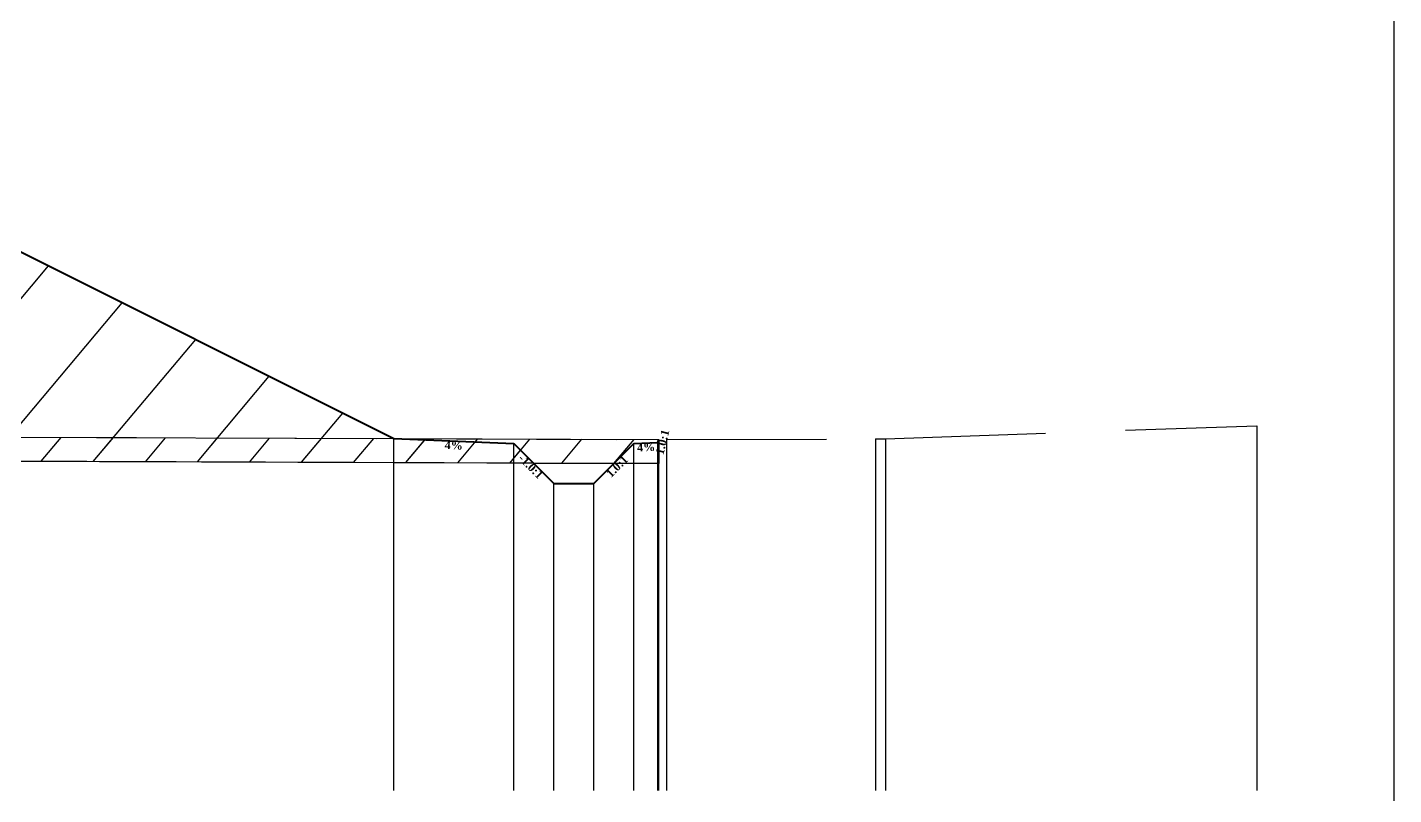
# Model space of a CAD drawing. Header units: millimetres. Extents: x 2762 to 3076, y 916 to 3305.
# Drawn here: x 2908.02 to 2925.09, y 1108.73 to 1118.32 of the extents above; entities that cross this region are included whole.
import ezdxf

# ---------------------------------------------------------------- set-up
doc = ezdxf.new("R2010")
doc.units = ezdxf.units.MM
doc.header["$LTSCALE"] = 2
doc.linetypes.add('CACHE', pattern=[9.525, 6.35, -3.175])
doc.linetypes.add('DASHED', pattern=[0.75, 0.5, -0.25])
doc.layers.add('C-ROAD-CORR', color=5, linetype='Continuous')
doc.layers.add('C-ROAD-SCTN', color=7, linetype='Continuous')
doc.styles.add('C3D_Etiquette', font='romans.shx')

msp = doc.modelspace()

# ---------------------------------------------------------------- hatches: boundary and pattern name
at = {"linetype": 'Continuous', "lineweight": -3}
h = msp.add_hatch(dxfattribs=at)
h.set_pattern_fill('_U', color=3, angle=50, style=0, pattern_type=0)
h.set_pattern_definition([(50, (2915.3468, 1112.8739), (-0.766044, 0.642788), [])])
h.paths.add_polyline_path([(2915.347, 1112.874), (2915.597, 1113.124), (2915.897, 1113.136), (2915.906, 1113.172), (2915.906, 1112.872)])
h.paths.add_polyline_path([(2881.88, 1113.098), (2882.102, 1113.32), (2883.602, 1113.38), (2892.483, 1117.82), (2900.48, 1118.14), (2902.876, 1118.044), (2912.597, 1113.184), (2914.097, 1113.124), (2914.343, 1112.878), (2898.215, 1112.936), (2882.319, 1113.092)])
h.paths.add_polyline_path([(2880.281, 1113.117), (2880.281, 1113.417), (2880.302, 1113.332), (2880.602, 1113.32), (2880.812, 1113.11)])
h = msp.add_hatch(dxfattribs=at)
h.set_pattern_fill('_U', color=150, scale=0.5, angle=50, style=0, pattern_type=0)
h.set_pattern_definition([(50, (2915.3468, 1112.8739), (-0.383022, 0.321394), [])])
h.paths.add_polyline_path([(2915.347, 1112.874), (2915.597, 1113.124), (2915.897, 1113.136), (2915.906, 1113.172), (2915.906, 1112.872)])
h.paths.add_polyline_path([(2912.597, 1113.184), (2915.906, 1113.172), (2915.897, 1113.136), (2915.597, 1113.124), (2915.347, 1112.874), (2914.343, 1112.878), (2914.097, 1113.124)])
h.paths.add_polyline_path([(2881.88, 1113.098), (2882.102, 1113.32), (2883.602, 1113.38), (2898.215, 1113.236), (2912.597, 1113.184), (2914.097, 1113.124), (2914.343, 1112.878), (2898.215, 1112.936), (2882.319, 1113.092)])
h.paths.add_polyline_path([(2880.281, 1113.417), (2882.319, 1113.392), (2883.602, 1113.38), (2882.102, 1113.32), (2881.88, 1113.098), (2880.812, 1113.11), (2880.602, 1113.32), (2880.302, 1113.332)])
h.paths.add_polyline_path([(2880.281, 1113.117), (2880.281, 1113.417), (2880.302, 1113.332), (2880.602, 1113.32), (2880.812, 1113.11)])

# ---------------------------------------------------------------- linework, layer by layer
at = {"color": 253, "linetype": 'Continuous', "lineweight": -3}
for p, q in [((2902.876, 1118.044), (2912.597, 1113.184)), ((2898.215, 1113.236), (2912.597, 1113.184)), ((2912.597, 1113.184), (2915.906, 1113.172)), ((2914.097, 1113.124), (2912.597, 1113.184)), ((2912.597, 1113.184), (2914.097, 1113.124)), ((2912.597, 1113.184), (2914.097, 1113.124)), ((2914.343, 1112.878), (2914.097, 1113.124)), ((2914.097, 1113.124), (2914.343, 1112.878)), ((2914.097, 1113.124), (2914.343, 1112.878)), ((2915.347, 1112.874), (2915.597, 1113.124)), ((2915.597, 1113.124), (2915.347, 1112.874)), ((2915.347, 1112.874), (2915.597, 1113.124)), ((2915.597, 1113.124), (2915.897, 1113.136)), ((2915.897, 1113.136), (2915.597, 1113.124)), ((2915.597, 1113.124), (2915.897, 1113.136)), ((2915.897, 1113.136), (2915.906, 1113.172)), ((2915.906, 1113.172), (2915.897, 1113.136)), ((2915.897, 1113.136), (2915.906, 1113.172)), ((2915.906, 1113.172), (2915.906, 1112.872)), ((2915.906, 1113.172), (2915.906, 1112.872)), ((2914.343, 1112.878), (2898.215, 1112.936)), ((2914.343, 1112.878), (2898.215, 1112.936)), ((2915.347, 1112.874), (2914.343, 1112.878)), ((2914.343, 1112.878), (2915.347, 1112.874)), ((2914.597, 1112.624), (2914.343, 1112.878)), ((2915.347, 1112.874), (2915.097, 1112.624)), ((2915.906, 1112.872), (2915.347, 1112.874)), ((2915.906, 1112.872), (2915.347, 1112.874)), ((2915.097, 1112.624), (2914.597, 1112.624))]:
    msp.add_line(p, q, dxfattribs=at)
at = {"color": 105, "linetype": 'DASHED', "lineweight": -3, "ltscale": 2}
for p, q in [((2898.38, 1113.236), (2916.004, 1113.172)), ((2918.742, 1113.182), (2923.38, 1113.345)), ((2916.004, 1113.172), (2918.616, 1113.18)), ((2918.616, 1113.18), (2918.742, 1113.182))]:
    msp.add_line(p, q, dxfattribs=at)
at = {"color": 98, "linetype": 'CACHE', "lineweight": -3}
for p, q in [((2923.38, 1113.345), (2923.38, 1108.784)), ((2916.004, 1113.172), (2916.004, 1108.784)), ((2918.616, 1113.18), (2918.616, 1108.784)), ((2918.742, 1113.182), (2918.742, 1108.784))]:
    msp.add_line(p, q, dxfattribs=at)
at = {"color": 8, "linetype": 'CACHE', "lineweight": -3}
for p, q in [((2912.597, 1108.784), (2912.597, 1113.184)), ((2914.097, 1108.784), (2914.097, 1113.124)), ((2915.597, 1108.784), (2915.597, 1113.124)), ((2915.897, 1108.784), (2915.897, 1113.136)), ((2915.906, 1108.784), (2915.906, 1113.172)), ((2914.597, 1108.784), (2914.597, 1112.624)), ((2915.097, 1108.784), (2915.097, 1112.624))]:
    msp.add_line(p, q, dxfattribs=at)
at = {"color": 6, "linetype": 'Continuous', "lineweight": -3}
for p, q in [((2898.38, 1112.936), (2910.194, 1112.893)), ((2910.194, 1112.893), (2912.597, 1112.884)), ((2912.597, 1112.884), (2914.922, 1112.875)), ((2914.922, 1112.875), (2915.906, 1112.872))]:
    msp.add_line(p, q, dxfattribs=at)
msp.add_lwpolyline([(2865.122, 1127.145), (2925.092, 1127.145), (2925.092, 1097.645), (2865.122, 1097.645)], close=True)
at = {"layer": 'C-ROAD-CORR', "color": 1, "linetype": 'Continuous', "lineweight": 40}
for p, q in [((2902.876, 1118.044), (2912.597, 1113.184)), ((2912.597, 1113.184), (2914.097, 1113.124)), ((2914.097, 1113.124), (2914.597, 1112.624)), ((2915.097, 1112.624), (2915.597, 1113.124)), ((2915.597, 1113.124), (2915.897, 1113.136)), ((2915.897, 1113.136), (2915.906, 1113.172)), ((2914.597, 1112.624), (2915.097, 1112.624))]:
    msp.add_line(p, q, dxfattribs=at)
at = {"layer": 'C-ROAD-CORR', "color": 1, "linetype": 'Continuous', "lineweight": -3}
for p, q in [((2914.097, 1113.124), (2914.597, 1112.624)), ((2915.097, 1112.624), (2915.597, 1113.124))]:
    msp.add_line(p, q, dxfattribs=at)
at = {"layer": 'C-ROAD-SCTN', "color": 154, "linetype": 'Continuous', "lineweight": -3}
for p, q in [((2902.876, 1118.044), (2912.597, 1113.184)), ((2912.597, 1113.184), (2914.097, 1113.124)), ((2914.097, 1113.124), (2914.597, 1112.624)), ((2915.097, 1112.624), (2915.597, 1113.124)), ((2915.597, 1113.124), (2915.897, 1113.136)), ((2915.897, 1113.136), (2915.906, 1113.172)), ((2914.597, 1112.624), (2915.097, 1112.624))]:
    msp.add_line(p, q, dxfattribs=at)
at = {"layer": 'C-ROAD-SCTN', "color": 1, "linetype": 'Continuous', "lineweight": -3}
for p, q in [((2902.876, 1118.044), (2912.597, 1113.184)), ((2912.597, 1113.184), (2914.097, 1113.124)), ((2914.097, 1113.124), (2914.597, 1112.624)), ((2915.097, 1112.624), (2915.597, 1113.124)), ((2915.597, 1113.124), (2915.897, 1113.136)), ((2915.897, 1113.136), (2915.906, 1113.172)), ((2914.597, 1112.624), (2915.097, 1112.624))]:
    msp.add_line(p, q, dxfattribs=at)

# ---------------------------------------------------------------- texts
at = {"color": 7, "linetype": 'Continuous', "lineweight": -3, "char_height": 0.1, "attachment_point": 2, "style": 'C3D_Etiquette'}
for s, insert, width, rotation in [('{\\fTimes New Roman|b1|i0|c0|p18;1.0:1}', (2915.905, 1113.153), 0.29446, 75.9638), ('{\\fTimes New Roman|b1|i0|c0|p18;4%}', (2913.347, 1113.15), 0.42071, 357.7094), ('{\\fTimes New Roman|b1|i0|c0|p18;4%}', (2915.747, 1113.126), 0.37094, 2.2906), ('{\\fTimes New Roman|b1|i0|c0|p18;-1.0:1}', (2914.344, 1112.871), 0.34598, 315), ('{\\fTimes New Roman|b1|i0|c0|p18;1.0:1}', (2915.35, 1112.871), 0.29001, 45)]:
    msp.add_mtext(s, dxfattribs=dict(at, insert=insert, width=width, rotation=rotation))

doc.saveas('drawing.dxf')
